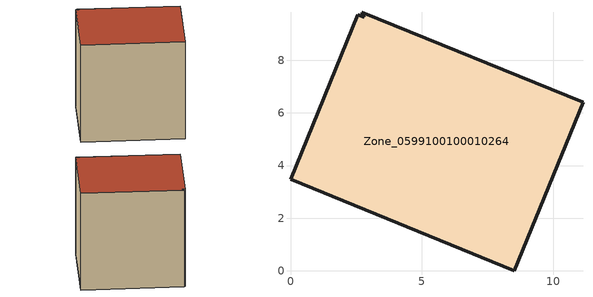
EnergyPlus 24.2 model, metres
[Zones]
Zone_0599100100010264
 floor ground (C_G): 2.81,9.63 2.71,9.83 11.12,6.4 8.51,0 0,3.47 2.56,9.74 z0
 wall outside (C_F): 0,3.47 8.51,0 11.12,6.4 2.71,9.83 2.81,9.63 2.56,9.74 0,3.47 z0:9.55
 roof outside (C_R): 2.81,9.63 2.56,9.74 0,3.47 8.51,0 11.12,6.4 2.71,9.83 z9.55
[BUILDING]
Pand.0599100100010264: North Axis=0; Terrain=City; Loads Convergence Tolerance Value=0.04; Temperature Convergence Tolerance Value=0.4; Solar Distribution=FullExterior; Maximum Number of Warmup Days=25; Minimum Number of Warmup Days=1
[Site:Location]
Rotterdam.The.Hague.AP_ZH_NLD Design_Conditions: Latitude=51.96; Longitude=4.45; Time Zone=1; Elevation=-4.5
[SITE:GROUNDTEMPERATURE:BUILDINGSURFACE]
18, 18, 18, 18, 18, 18, 18, 18, 18, 18, 18, 18
[MATERIAL] Thermal Absorptance=0.9; Solar Absorptance=0.7; Visible Absorptance=0.7
Name | Roughness | Thickness | Conductivity | Density | Specific Heat
G.TI.2015-2018 | MediumSmooth | 0.15 | 0.0428571 | 540 | 1210
F.TI.2015-2018 | Rough | 0.3 | 0.0666667 | 1920 | 840
R.TI.2015-2018 | MediumRough | 0.2 | 0.0333333 | 1500 | 1000
[CONSTRUCTION]
C_G: G.TI.2015-2018
C_F: F.TI.2015-2018
C_R: R.TI.2015-2018
[ZONE]
Zone_0599100100010264: Type=1; Multiplier=1; Ceiling Height=Autocalculate; Volume=Autocalculate; Floor Area=autocalculate; Part of Total Floor Area=Yes
[ZONEINFILTRATION:DESIGNFLOWRATE]
Infil_Zone_0599100100010264: Zone or ZoneList or Space or SpaceList=Zone_0599100100010264; Schedule=AlwaysOn; Design Flow Rate Calculation Method=Flow/Area; Flow Rate per Floor Area=0.0015; Constant Term Coefficient=1; Temperature Term Coefficient=0; Velocity Term Coefficient=0; Velocity Squared Term Coefficient=0
[HVACTEMPLATE:ZONE:IDEALLOADSAIRSYSTEM]
Zone_0599100100010264: Maximum Heating Supply Air Temperature=50; Minimum Cooling Supply Air Temperature=13; Maximum Heating Supply Air Humidity Ratio=0.0156; Minimum Cooling Supply Air Humidity Ratio=0.0077; Heating Limit=NoLimit; Cooling Limit=NoLimit; Dehumidification Control Type=ConstantSensibleHeatRatio; Cooling Sensible Heat Ratio=0.7; Dehumidification Setpoint=60; Humidification Control Type=None; Humidification Setpoint=30; Outdoor Air Method=None; Outdoor Air Flow Rate per Person=0.00944; Outdoor Air Flow Rate per Zone Floor Area=0; Outdoor Air Flow Rate per Zone=0; Demand Controlled Ventilation Type=None; Outdoor Air Economizer Type=NoEconomizer; Heat Recovery Type=None; Sensible Heat Recovery Effectiveness=0.7; Latent Heat Recovery Effectiveness=0.65
[ZONECONTROL:THERMOSTAT]
ThermostatControl_Zone_0599100100010264: Zone or ZoneList=Zone_0599100100010264; Control Type Schedule=DualSetpointControlType; Control 1=Thermostat_Zone_0599100100010264; Temperature Difference Between Cutout And Setpoint=0
[THERMOSTATSETPOINT:DUALSETPOINT]
Thermostat_Zone_0599100100010264: Heating Setpoint Temperature Schedule=HeatingSetpoint_Zone_0599100100010264; Cooling Setpoint Temperature Schedule=CoolingSetpoint_Zone_0599100100010264
[SCHEDULE:COMPACT]
HeatingSetpoint_Zone_0599100100010264: Through: 12/31, For: AllDays, Until: 24:00, 21
CoolingSetpoint_Zone_0599100100010264: Through: 12/31, For: AllDays, Until: 24:00, 24
DualSetpointControlType: Through: 12/31, For: AllDays, Until: 24:00, 4
AlwaysOn: Through: 12/31, For: AllDays, Until: 24:00, 1
